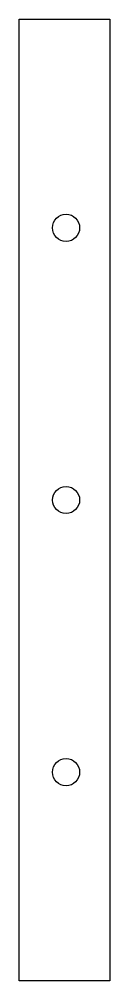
# Model space of a CAD drawing. Header units: millimetres. Extents: x -450 to -400, y -530 to 0.
import ezdxf

# ---------------------------------------------------------------- set-up
doc = ezdxf.new("R2010")
doc.units = ezdxf.units.MM
doc.layers.get('0').update_dxf_attribs({"linetype": 'CONTINUOUS'})

msp = doc.modelspace()

# ---------------------------------------------------------------- linework, layer by layer
msp.add_lwpolyline([(-450, -530), (-450, 0), (-400, 0), (-400, -530)], close=True)
for centre in [(-424.14, -115), (-424.14, -265), (-424.14, -415)]:
    msp.add_circle(centre, 7.5)

doc.saveas('drawing.dxf')
